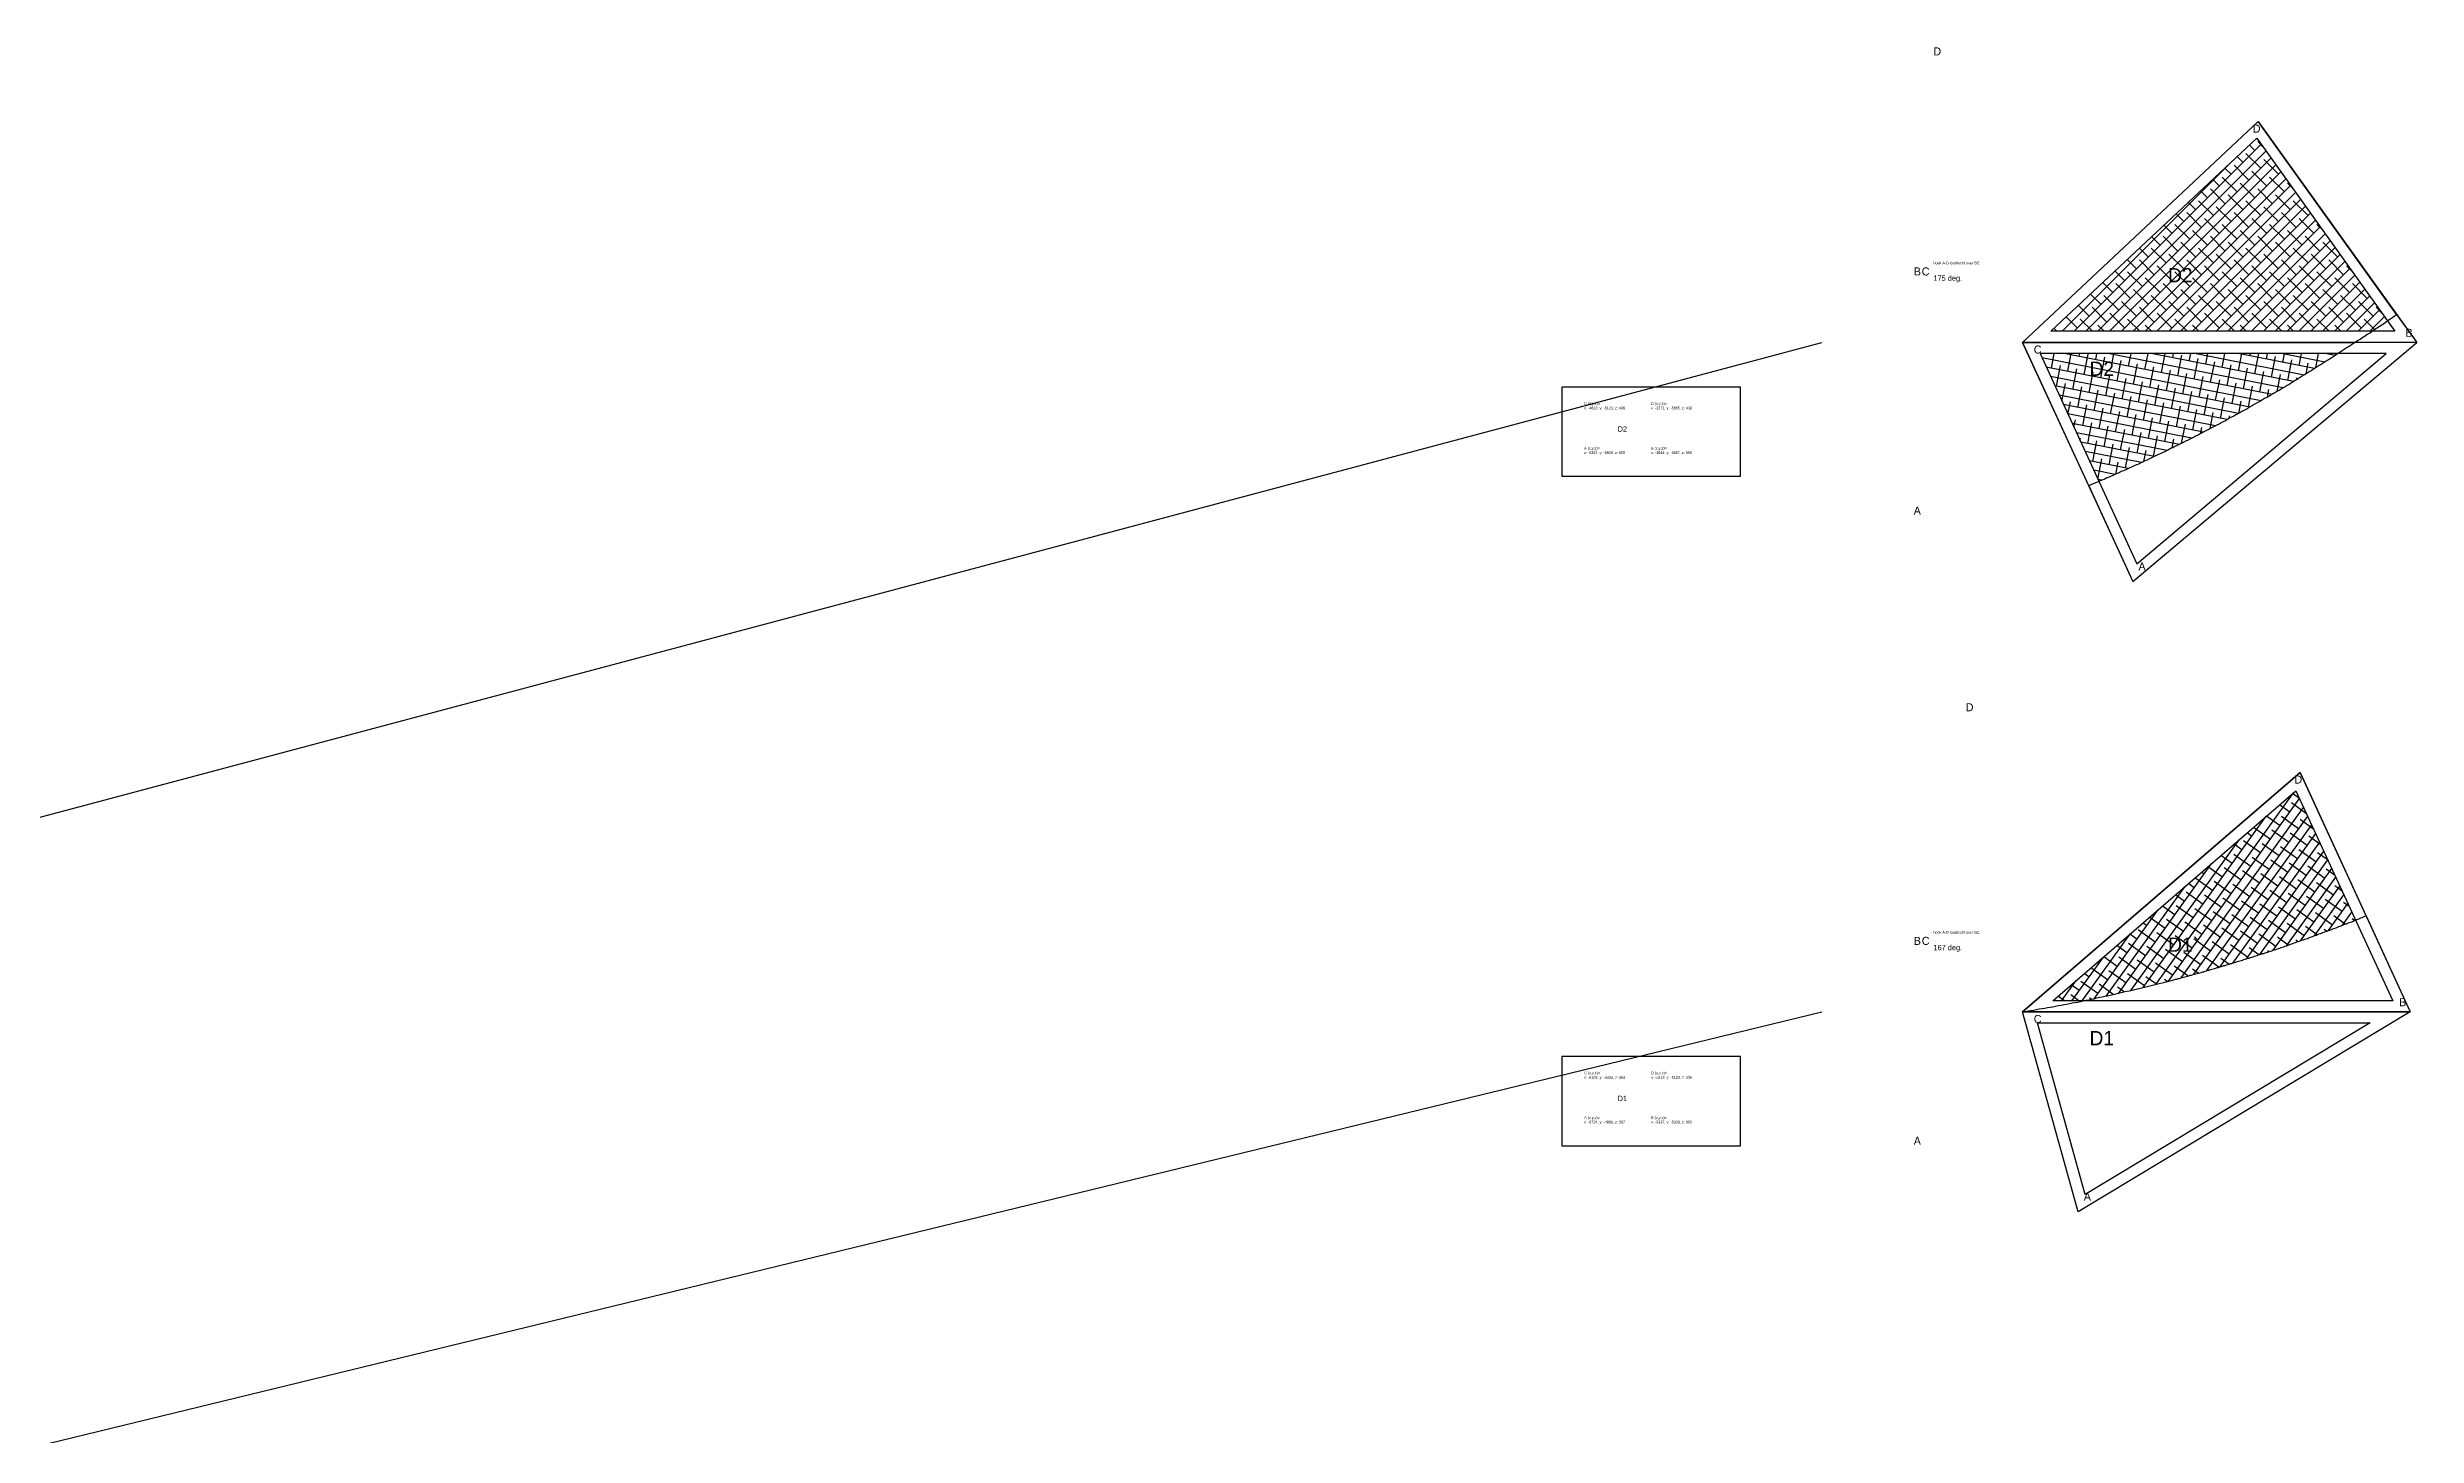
# Model space of a CAD drawing. Extents: x -8646 to 178477, y -34077 to 43180.
# Drawn here: x 166575 to 177193, y 36959 to 43180 of the extents above; entities that cross this region are included whole.
import ezdxf

# ---------------------------------------------------------------- set-up
doc = ezdxf.new("R2010")
doc.units = 0
doc.header["$MEASUREMENT"] = 0
for name, color, linetype in [('08-connection.roosters', 7, 'CONTINUOUS'), ('08-text.roosters', 7, 'CONTINUOUS'), ('81_roosters.GEVULD', 7, 'CONTINUOUS'), ('81_roosters.hatch', 252, 'CONTINUOUS'), ('81_roosters.offsets', 1, 'CONTINUOUS'), ('81_ROOSTERS_PLINE', 5, 'CONTINUOUS')]:
    doc.layers.add(name, color=color, linetype=linetype)

msp = doc.modelspace()

# ---------------------------------------------------------------- hatches: boundary and pattern name
at = {"layer": '81_roosters.hatch'}
h = msp.add_hatch(dxfattribs=at)
h.set_pattern_fill('ANSI38', color=256, scale=300, style=0)
h.paths.add_polyline_path([(176476, 42773), (175554, 41908), (176993, 41908), (176998, 41912), (177004, 41916), (177010, 41920), (177016, 41924), (177022, 41928), (177028, 41931), (177033, 41935), (177039, 41939), (177045, 41943), (177051, 41947), (177057, 41951), (177062, 41955)])
at = {"layer": '81_roosters.hatch', "extrusion": (2.77556e-16, -3.19189e-16, -1)}
h = msp.add_hatch(dxfattribs=at)
h.set_pattern_fill('ANSI38', color=256, scale=300, style=0)
h.set_pattern_definition([(11.1011, (-176916.162, 41858.085), (-7.2203, 36.7983), []), (101.1011, (-176916.162, 41858.085), (-51.23895, 66.37635), [93.75, -56.25])])
h.paths.add_polyline_path([(-175505, 41808), (-176841, 41808), (-176837, 41805), (-176828, 41800), (-176819, 41794), (-176810, 41788), (-176801, 41782), (-176792, 41777), (-176783, 41771), (-176774, 41765), (-176765, 41759), (-176756, 41754), (-176747, 41748), (-176738, 41742), (-176729, 41737), (-176720, 41731), (-176711, 41726), (-176702, 41720), (-176693, 41714), (-176684, 41709), (-176675, 41703), (-176666, 41698), (-176657, 41692), (-176648, 41687), (-176639, 41681), (-176630, 41676), (-176621, 41670), (-176612, 41665), (-176603, 41659), (-176594, 41654), (-176585, 41648), (-176576, 41643), (-176566, 41638), (-176557, 41632), (-176548, 41627), (-176539, 41622), (-176530, 41616), (-176521, 41611), (-176511, 41606), (-176502, 41600), (-176493, 41595), (-176484, 41590), (-176475, 41585), (-176465, 41579), (-176456, 41574), (-176447, 41569), (-176438, 41564), (-176428, 41558), (-176419, 41553), (-176410, 41548), (-176401, 41543), (-176391, 41538), (-176382, 41533), (-176373, 41528), (-176363, 41523), (-176354, 41518), (-176345, 41513), (-176336, 41507), (-176326, 41502), (-176317, 41497), (-176307, 41492), (-176298, 41487), (-176289, 41483), (-176279, 41478), (-176270, 41473), (-176261, 41468), (-176251, 41463), (-176242, 41458), (-176232, 41453), (-176223, 41448), (-176214, 41443), (-176204, 41439), (-176195, 41434), (-176185, 41429), (-176176, 41424), (-176166, 41419), (-176157, 41415), (-176147, 41410), (-176138, 41405), (-176128, 41400), (-176119, 41396), (-176109, 41391), (-176100, 41386), (-176090, 41382), (-176081, 41377), (-176071, 41372), (-176062, 41368), (-176052, 41363), (-176043, 41359), (-176033, 41354), (-176023, 41349), (-176014, 41345), (-176004, 41340), (-175995, 41336), (-175985, 41331), (-175975, 41327), (-175966, 41322), (-175956, 41318), (-175947, 41313), (-175937, 41309), (-175927, 41305), (-175918, 41300), (-175908, 41296), (-175898, 41292), (-175889, 41287), (-175879, 41283), (-175869, 41279), (-175860, 41274), (-175850, 41270), (-175840, 41266), (-175831, 41261), (-175821, 41257), (-175811, 41253), (-175801, 41249), (-175792, 41244), (-175782, 41240), (-175772, 41236), (-175769, 41235)])
h.paths.add_polyline_path([(-175743, 41692), (-175818, 41692), (-175818, 41788), (-175743, 41788)], flags=24)
at = {"layer": '81_roosters.hatch'}
h = msp.add_hatch(dxfattribs=at)
h.set_pattern_fill('ANSI38', color=256, scale=300, style=0)
h.set_pattern_definition([(54.2915, (175427.408, 38858.085), (-30.4499, 21.8873), []), (144.2915, (175427.408, 38858.085), (-82.7871, 13.3247), [93.75, -56.25])])
h.paths.add_polyline_path([(176652, 39849), (175562, 38908), (175702, 38908), (175710, 38910), (175723, 38912), (175735, 38915), (175747, 38917), (175759, 38920), (175771, 38923), (175784, 38925), (175796, 38928), (175808, 38930), (175820, 38933), (175833, 38936), (175845, 38939), (175857, 38941), (175869, 38944), (175881, 38947), (175894, 38950), (175906, 38952), (175918, 38955), (175930, 38958), (175942, 38961), (175954, 38964), (175967, 38967), (175979, 38970), (175991, 38973), (176003, 38976), (176015, 38979), (176027, 38982), (176039, 38985), (176052, 38988), (176064, 38991), (176076, 38994), (176088, 38997), (176100, 39000), (176112, 39004), (176118, 39005), (176124, 39007), (176130, 39008), (176136, 39010), (176142, 39012), (176148, 39013), (176154, 39015), (176160, 39017), (176166, 39018), (176172, 39020), (176178, 39022), (176184, 39023), (176191, 39025), (176197, 39027), (176203, 39028), (176209, 39030), (176215, 39032), (176221, 39033), (176227, 39035), (176233, 39037), (176239, 39038), (176245, 39040), (176251, 39042), (176257, 39044), (176263, 39045), (176269, 39047), (176275, 39049), (176281, 39050), (176287, 39052), (176293, 39054), (176299, 39056), (176305, 39057), (176311, 39059), (176317, 39061), (176323, 39063), (176329, 39065), (176335, 39066), (176341, 39068), (176347, 39070), (176353, 39072), (176359, 39074), (176365, 39075), (176371, 39077), (176377, 39079), (176383, 39081), (176389, 39083), (176395, 39085), (176401, 39086), (176407, 39088), (176412, 39090), (176418, 39092), (176424, 39094), (176430, 39096), (176436, 39098), (176442, 39099), (176448, 39101), (176454, 39103), (176460, 39105), (176466, 39107), (176472, 39109), (176478, 39111), (176484, 39113), (176490, 39115), (176496, 39117), (176502, 39119), (176508, 39120), (176514, 39122), (176520, 39124), (176526, 39126), (176532, 39128), (176537, 39130), (176543, 39132), (176549, 39134), (176555, 39136), (176561, 39138), (176567, 39140), (176573, 39142), (176579, 39144), (176585, 39146), (176591, 39148), (176597, 39150), (176603, 39152), (176609, 39154), (176614, 39156), (176620, 39158), (176626, 39160), (176632, 39162), (176638, 39164), (176644, 39167), (176650, 39169), (176656, 39171), (176662, 39173), (176668, 39175), (176673, 39177), (176679, 39179), (176685, 39181), (176691, 39183), (176697, 39185), (176703, 39187), (176709, 39190), (176715, 39192), (176721, 39194), (176726, 39196), (176732, 39198), (176738, 39200), (176744, 39202), (176750, 39205), (176756, 39207), (176762, 39209), (176767, 39211), (176773, 39213), (176779, 39215), (176785, 39218), (176791, 39220), (176797, 39222), (176803, 39224), (176808, 39226), (176814, 39229), (176820, 39231), (176826, 39233), (176832, 39235), (176838, 39237), (176844, 39240), (176849, 39242), (176855, 39244), (176861, 39246), (176867, 39249), (176873, 39251), (176879, 39253), (176884, 39256), (176890, 39258), (176896, 39260), (176902, 39262), (176908, 39265), (176913, 39267), (176919, 39269)])

# ---------------------------------------------------------------- linework, layer by layer
at = {"layer": '08-connection.roosters'}
for p, q in [((-4304, -5796, 672), (174527, 41858)), ((-5669, -5004, 712), (174527, 38858))]:
    msp.add_line(p, q, dxfattribs=at)
at = {"layer": '08-text.roosters'}
for points in [[(173362, 41258), (174162, 41258), (174162, 41658), (173362, 41658)], [(173362, 38258), (174162, 38258), (174162, 38658), (173362, 38658)]]:
    msp.add_lwpolyline(points, close=True, dxfattribs=at)
at = {"layer": '81_roosters.GEVULD'}
for points in [[(176916, 41858), (176922, 41862), (176928, 41866), (176934, 41870), (176940, 41873), (176946, 41877), (176952, 41881), (176957, 41885), (176963, 41889), (176969, 41893), (176975, 41896), (176981, 41900), (176987, 41904), (176993, 41908), (176998, 41912), (177004, 41916), (177010, 41920), (177016, 41924), (177022, 41928), (177028, 41931), (177033, 41935), (177039, 41939), (177045, 41943), (177051, 41947), (177057, 41951), (177063, 41955), (177068, 41959), (177074, 41963), (177080, 41967), (177086, 41971), (177092, 41975), (177097, 41979), (177103, 41983), (176483, 42848), (175427, 41858), (176916, 41858)], [(175427, 38858), (175440, 38860), (175452, 38862), (175464, 38864), (175477, 38866), (175489, 38868), (175501, 38871), (175514, 38873), (175526, 38875), (175538, 38877), (175551, 38879), (175563, 38881), (175575, 38884), (175588, 38886), (175600, 38888), (175612, 38891), (175624, 38893), (175637, 38895), (175649, 38898), (175661, 38900), (175674, 38902), (175686, 38905), (175698, 38907), (175710, 38910), (175723, 38912), (175735, 38915), (175747, 38917), (175759, 38920), (175771, 38923), (175784, 38925), (175796, 38928), (175808, 38930), (175820, 38933), (175833, 38936), (175845, 38939), (175857, 38941), (175869, 38944), (175881, 38947), (175894, 38950), (175906, 38952), (175918, 38955), (175930, 38958), (175942, 38961), (175954, 38964), (175967, 38967), (175979, 38970), (175991, 38973), (176003, 38976), (176015, 38979), (176027, 38982), (176039, 38985), (176052, 38988), (176064, 38991), (176076, 38994), (176088, 38997), (176100, 39000), (176112, 39004), (176118, 39005), (176124, 39007), (176130, 39008), (176136, 39010), (176142, 39012), (176148, 39013), (176154, 39015), (176160, 39017), (176166, 39018), (176172, 39020), (176178, 39022), (176184, 39023), (176191, 39025), (176197, 39027), (176203, 39028), (176209, 39030), (176215, 39032), (176221, 39033), (176227, 39035), (176233, 39037), (176239, 39038), (176245, 39040), (176251, 39042), (176257, 39044), (176263, 39045), (176269, 39047), (176275, 39049), (176281, 39050), (176287, 39052), (176293, 39054), (176299, 39056), (176305, 39057), (176311, 39059), (176317, 39061), (176323, 39063), (176329, 39065), (176335, 39066), (176341, 39068), (176347, 39070), (176353, 39072), (176359, 39074), (176365, 39075), (176371, 39077), (176377, 39079), (176383, 39081), (176389, 39083), (176395, 39085), (176401, 39086), (176407, 39088), (176412, 39090), (176418, 39092), (176424, 39094), (176430, 39096), (176436, 39098), (176442, 39099), (176448, 39101), (176454, 39103), (176460, 39105), (176466, 39107), (176472, 39109), (176478, 39111), (176484, 39113), (176490, 39115), (176496, 39117), (176502, 39119), (176508, 39120), (176514, 39122), (176520, 39124), (176526, 39126), (176532, 39128), (176537, 39130), (176543, 39132), (176549, 39134), (176555, 39136), (176561, 39138), (176567, 39140), (176573, 39142), (176579, 39144), (176585, 39146), (176591, 39148), (176597, 39150), (176603, 39152), (176609, 39154), (176614, 39156), (176620, 39158), (176626, 39160), (176632, 39162), (176638, 39164), (176644, 39167), (176650, 39169), (176656, 39171), (176662, 39173), (176668, 39175), (176673, 39177), (176679, 39179), (176685, 39181), (176691, 39183), (176697, 39185), (176703, 39187), (176709, 39190), (176715, 39192), (176721, 39194), (176726, 39196), (176732, 39198), (176738, 39200), (176744, 39202), (176750, 39205), (176756, 39207), (176762, 39209), (176767, 39211), (176773, 39213), (176779, 39215), (176785, 39218), (176791, 39220), (176797, 39222), (176803, 39224), (176808, 39226), (176814, 39229), (176820, 39231), (176826, 39233), (176832, 39235), (176838, 39237), (176844, 39240), (176849, 39242), (176855, 39244), (176861, 39246), (176867, 39249), (176873, 39251), (176879, 39253), (176884, 39256), (176890, 39258), (176896, 39260), (176902, 39262), (176908, 39265), (176913, 39267), (176919, 39269), (176925, 39272), (176931, 39274), (176937, 39276), (176942, 39279), (176948, 39281), (176954, 39283), (176960, 39286), (176966, 39288), (176670, 39931), (175427, 38858)]]:
    msp.add_lwpolyline(points, dxfattribs=at)
at = {"layer": '81_roosters.GEVULD', "extrusion": (2.77556e-16, -3.19189e-16, -1)}
msp.add_lwpolyline([(-176916, 41858), (-176907, 41852), (-176899, 41846), (-176890, 41840), (-176881, 41835), (-176872, 41829), (-176863, 41823), (-176854, 41817), (-176846, 41811), (-176837, 41805), (-176828, 41800), (-176819, 41794), (-176810, 41788), (-176801, 41782), (-176792, 41777), (-176783, 41771), (-176774, 41765), (-176765, 41759), (-176756, 41754), (-176747, 41748), (-176738, 41742), (-176729, 41737), (-176720, 41731), (-176711, 41726), (-176702, 41720), (-176693, 41714), (-176684, 41709), (-176675, 41703), (-176666, 41698), (-176657, 41692), (-176648, 41687), (-176639, 41681), (-176630, 41676), (-176621, 41670), (-176612, 41665), (-176603, 41659), (-176594, 41654), (-176585, 41648), (-176576, 41643), (-176566, 41638), (-176557, 41632), (-176548, 41627), (-176539, 41622), (-176530, 41616), (-176521, 41611), (-176511, 41606), (-176502, 41600), (-176493, 41595), (-176484, 41590), (-176475, 41585), (-176465, 41579), (-176456, 41574), (-176447, 41569), (-176438, 41564), (-176428, 41558), (-176419, 41553), (-176410, 41548), (-176401, 41543), (-176391, 41538), (-176382, 41533), (-176373, 41528), (-176363, 41523), (-176354, 41518), (-176345, 41513), (-176336, 41507), (-176326, 41502), (-176317, 41497), (-176307, 41492), (-176298, 41487), (-176289, 41483), (-176279, 41478), (-176270, 41473), (-176261, 41468), (-176251, 41463), (-176242, 41458), (-176232, 41453), (-176223, 41448), (-176214, 41443), (-176204, 41439), (-176195, 41434), (-176185, 41429), (-176176, 41424), (-176166, 41419), (-176157, 41415), (-176147, 41410), (-176138, 41405), (-176128, 41400), (-176119, 41396), (-176109, 41391), (-176100, 41386), (-176090, 41382), (-176081, 41377), (-176071, 41372), (-176062, 41368), (-176052, 41363), (-176043, 41359), (-176033, 41354), (-176023, 41349), (-176014, 41345), (-176004, 41340), (-175995, 41336), (-175985, 41331), (-175975, 41327), (-175966, 41322), (-175956, 41318), (-175947, 41313), (-175937, 41309), (-175927, 41305), (-175918, 41300), (-175908, 41296), (-175898, 41292), (-175889, 41287), (-175879, 41283), (-175869, 41279), (-175860, 41274), (-175850, 41270), (-175840, 41266), (-175831, 41261), (-175821, 41257), (-175811, 41253), (-175801, 41249), (-175792, 41244), (-175782, 41240), (-175772, 41236), (-175762, 41232), (-175753, 41228), (-175743, 41224), (-175733, 41220), (-175723, 41215), (-175427, 41858), (-176916, 41858)], dxfattribs=at)
at = {"layer": '81_roosters.offsets', "flags": 128}
for points in [[(175427, 41858), (176483, 42848), (177193, 41858)], [(175554, 41908), (176476, 42773), (177095, 41908)], [(175427, 41858), (175921, 40786), (177193, 41858)], [(175505, 41808), (175939, 40866), (177056, 41808)], [(175427, 38858), (176670, 39931), (177164, 38858)], [(175562, 38908), (176652, 39849), (177086, 38908)], [(177164, 38858), (175676, 37962), (175427, 38858)], [(176984, 38808), (175707, 38039), (175493, 38808)]]:
    msp.add_lwpolyline(points, close=True, dxfattribs=at)
at = {"layer": '81_ROOSTERS_PLINE', "extrusion": (0.996058, -0.088699, 8.88178e-16)}
msp.add_lwpolyline([(57508, -1489), (57512, -1495), (57515, -1501), (57519, -1506), (57523, -1512), (57527, -1518), (57531, -1524), (57535, -1530), (57539, -1536), (57542, -1542), (57546, -1548), (57550, -1553), (57554, -1559), (57558, -1565), (57562, -1571), (57566, -1577), (57570, -1583), (57573, -1589), (57577, -1594), (57581, -1600), (57585, -1606), (57589, -1612), (57593, -1618), (57597, -1624), (57601, -1629), (57605, -1635), (57609, -1641), (57613, -1647), (57617, -1653), (57621, -1658), (57625, -1664), (57629, -1670), (57633, -1676), (58498, -1056), (57508, 0), (57508, -1489)], dxfattribs=at)
at = {"layer": '81_ROOSTERS_PLINE', "extrusion": (0.996058, -0.088699, 7.21645e-16)}
msp.add_lwpolyline([(57633, -1676), (57508, -1765), (57508, -1489), (57512, -1495), (57515, -1501), (57519, -1506), (57523, -1512), (57527, -1518), (57531, -1524), (57535, -1530), (57539, -1536), (57542, -1542), (57546, -1548), (57550, -1553), (57554, -1559), (57558, -1565), (57562, -1571), (57566, -1577), (57570, -1583), (57573, -1589), (57577, -1594), (57581, -1600), (57585, -1606), (57589, -1612), (57593, -1618), (57597, -1624), (57601, -1629), (57605, -1635), (57609, -1641), (57613, -1647), (57617, -1653), (57621, -1658), (57625, -1664), (57629, -1670), (57633, -1676)], dxfattribs=at)
at = {"layer": '81_ROOSTERS_PLINE', "extrusion": (-1, -4.54687e-16, -7.77156e-16)}
msp.add_lwpolyline([(-42158, -1489), (-42152, -1480), (-42146, -1471), (-42140, -1462), (-42135, -1453), (-42129, -1445), (-42123, -1436), (-42117, -1427), (-42111, -1418), (-42105, -1409), (-42100, -1400), (-42094, -1391), (-42088, -1383), (-42082, -1374), (-42077, -1365), (-42071, -1356), (-42065, -1347), (-42059, -1338), (-42054, -1329), (-42048, -1320), (-42042, -1311), (-42037, -1302), (-42031, -1293), (-42026, -1284), (-42020, -1275), (-42014, -1266), (-42009, -1257), (-42003, -1248), (-41998, -1239), (-41992, -1230), (-41987, -1221), (-41981, -1212), (-41976, -1203), (-41970, -1194), (-41965, -1185), (-41959, -1175), (-41954, -1166), (-41948, -1157), (-41943, -1148), (-41938, -1139), (-41932, -1130), (-41927, -1121), (-41922, -1112), (-41916, -1102), (-41911, -1093), (-41906, -1084), (-41900, -1075), (-41895, -1066), (-41890, -1056), (-41885, -1047), (-41879, -1038), (-41874, -1029), (-41869, -1020), (-41864, -1010), (-41858, -1001), (-41853, -992), (-41848, -983), (-41843, -973), (-41838, -964), (-41833, -955), (-41828, -945), (-41823, -936), (-41818, -927), (-41813, -917), (-41807, -908), (-41802, -899), (-41797, -889), (-41792, -880), (-41787, -871), (-41783, -861), (-41778, -852), (-41773, -843), (-41768, -833), (-41763, -824), (-41758, -814), (-41753, -805), (-41748, -796), (-41743, -786), (-41739, -777), (-41734, -767), (-41729, -758), (-41724, -748), (-41719, -739), (-41715, -729), (-41710, -720), (-41705, -710), (-41700, -701), (-41696, -691), (-41691, -682), (-41686, -672), (-41682, -663), (-41677, -653), (-41672, -644), (-41668, -634), (-41663, -625), (-41659, -615), (-41654, -606), (-41649, -596), (-41645, -586), (-41640, -577), (-41636, -567), (-41631, -558), (-41627, -548), (-41622, -538), (-41618, -529), (-41613, -519), (-41609, -510), (-41605, -500), (-41600, -490), (-41596, -481), (-41592, -471), (-41587, -461), (-41583, -452), (-41579, -442), (-41574, -432), (-41570, -423), (-41566, -413), (-41561, -403), (-41557, -393), (-41553, -384), (-41549, -374), (-41544, -364), (-41540, -354), (-41536, -345), (-41532, -335), (-41528, -325), (-41524, -315), (-41520, -306), (-41515, -296), (-42158, 0), (-42158, -1489)], dxfattribs=at)
at = {"layer": '81_ROOSTERS_PLINE', "extrusion": (1, 2.60398e-16, 7.21645e-16)}
msp.add_lwpolyline([(41515, -296), (41086, -494), (42158, -1765), (42158, -1489), (42152, -1480), (42146, -1471), (42140, -1462), (42135, -1453), (42129, -1445), (42123, -1436), (42117, -1427), (42111, -1418), (42105, -1409), (42100, -1400), (42094, -1391), (42088, -1383), (42082, -1374), (42077, -1365), (42071, -1356), (42065, -1347), (42059, -1338), (42054, -1329), (42048, -1320), (42042, -1311), (42037, -1302), (42031, -1293), (42026, -1284), (42020, -1275), (42014, -1266), (42009, -1257), (42003, -1248), (41998, -1239), (41992, -1230), (41987, -1221), (41981, -1212), (41976, -1203), (41970, -1194), (41965, -1185), (41959, -1175), (41954, -1166), (41948, -1157), (41943, -1148), (41938, -1139), (41932, -1130), (41927, -1121), (41922, -1112), (41916, -1102), (41911, -1093), (41906, -1084), (41900, -1075), (41895, -1066), (41890, -1056), (41885, -1047), (41879, -1038), (41874, -1029), (41869, -1020), (41864, -1010), (41858, -1001), (41853, -992), (41848, -983), (41843, -973), (41838, -964), (41833, -955), (41828, -945), (41823, -936), (41818, -927), (41813, -917), (41807, -908), (41802, -899), (41797, -889), (41792, -880), (41787, -871), (41783, -861), (41778, -852), (41773, -843), (41768, -833), (41763, -824), (41758, -814), (41753, -805), (41748, -796), (41743, -786), (41739, -777), (41734, -767), (41729, -758), (41724, -748), (41719, -739), (41715, -729), (41710, -720), (41705, -710), (41700, -701), (41696, -691), (41691, -682), (41686, -672), (41682, -663), (41677, -653), (41672, -644), (41668, -634), (41663, -625), (41659, -615), (41654, -606), (41649, -596), (41645, -586), (41640, -577), (41636, -567), (41631, -558), (41627, -548), (41622, -538), (41618, -529), (41613, -519), (41609, -510), (41605, -500), (41600, -490), (41596, -481), (41592, -471), (41587, -461), (41583, -452), (41579, -442), (41574, -432), (41570, -423), (41566, -413), (41561, -403), (41557, -393), (41553, -384), (41549, -374), (41544, -364), (41540, -354), (41536, -345), (41532, -335), (41528, -325), (41524, -315), (41520, -306), (41515, -296)], dxfattribs=at)
at = {"layer": '81_ROOSTERS_PLINE'}
for points in [[(177103, 41983), (177193, 41858), (176916, 41858), (176922, 41862), (176928, 41866), (176934, 41870), (176940, 41873), (176946, 41877), (176952, 41881), (176957, 41885), (176963, 41889), (176969, 41893), (176975, 41896), (176981, 41900), (176987, 41904), (176993, 41908), (176998, 41912), (177004, 41916), (177010, 41920), (177016, 41924), (177022, 41928), (177028, 41931), (177033, 41935), (177039, 41939), (177045, 41943), (177051, 41947), (177057, 41951), (177063, 41955), (177068, 41959), (177074, 41963), (177080, 41967), (177086, 41971), (177092, 41975), (177097, 41979), (177103, 41983)], [(175723, 41215), (175921, 40786), (177193, 41858), (176916, 41858), (176907, 41852), (176899, 41846), (176890, 41840), (176881, 41835), (176872, 41829), (176863, 41823), (176854, 41817), (176846, 41811), (176837, 41805), (176828, 41800), (176819, 41794), (176810, 41788), (176801, 41782), (176792, 41777), (176783, 41771), (176774, 41765), (176765, 41759), (176756, 41754), (176747, 41748), (176738, 41742), (176729, 41737), (176720, 41731), (176711, 41726), (176702, 41720), (176693, 41714), (176684, 41709), (176675, 41703), (176666, 41698), (176657, 41692), (176648, 41687), (176639, 41681), (176630, 41676), (176621, 41670), (176612, 41665), (176603, 41659), (176594, 41654), (176585, 41648), (176576, 41643), (176566, 41638), (176557, 41632), (176548, 41627), (176539, 41622), (176530, 41616), (176521, 41611), (176511, 41606), (176502, 41600), (176493, 41595), (176484, 41590), (176475, 41585), (176465, 41579), (176456, 41574), (176447, 41569), (176438, 41564), (176428, 41558), (176419, 41553), (176410, 41548), (176401, 41543), (176391, 41538), (176382, 41533), (176373, 41528), (176363, 41523), (176354, 41518), (176345, 41513), (176336, 41507), (176326, 41502), (176317, 41497), (176307, 41492), (176298, 41487), (176289, 41483), (176279, 41478), (176270, 41473), (176261, 41468), (176251, 41463), (176242, 41458), (176232, 41453), (176223, 41448), (176214, 41443), (176204, 41439), (176195, 41434), (176185, 41429), (176176, 41424), (176166, 41419), (176157, 41415), (176147, 41410), (176138, 41405), (176128, 41400), (176119, 41396), (176109, 41391), (176100, 41386), (176090, 41382), (176081, 41377), (176071, 41372), (176062, 41368), (176052, 41363), (176043, 41359), (176033, 41354), (176023, 41349), (176014, 41345), (176004, 41340), (175995, 41336), (175985, 41331), (175975, 41327), (175966, 41322), (175956, 41318), (175947, 41313), (175937, 41309), (175927, 41305), (175918, 41300), (175908, 41296), (175898, 41292), (175889, 41287), (175879, 41283), (175869, 41279), (175860, 41274), (175850, 41270), (175840, 41266), (175831, 41261), (175821, 41257), (175811, 41253), (175801, 41249), (175792, 41244), (175782, 41240), (175772, 41236), (175762, 41232), (175753, 41228), (175743, 41224), (175733, 41220), (175723, 41215)], [(175676, 37962), (175427, 38858), (177164, 38858), (175676, 37962)]]:
    msp.add_lwpolyline(points, dxfattribs=at)
at = {"layer": '81_ROOSTERS_PLINE', "extrusion": (0.976193, -0.216904, 4.44089e-16)}
msp.add_lwpolyline([(76168, 0), (76170, -12), (76172, -25), (76174, -37), (76177, -49), (76179, -62), (76181, -74), (76183, -86), (76185, -99), (76187, -111), (76190, -123), (76192, -136), (76194, -148), (76196, -160), (76199, -172), (76201, -185), (76203, -197), (76206, -209), (76208, -222), (76210, -234), (76213, -246), (76215, -258), (76218, -271), (76220, -283), (76223, -295), (76225, -307), (76228, -320), (76230, -332), (76233, -344), (76236, -356), (76238, -369), (76241, -381), (76243, -393), (76246, -405), (76249, -417), (76252, -430), (76254, -442), (76257, -454), (76260, -466), (76263, -478), (76266, -491), (76268, -503), (76271, -515), (76274, -527), (76277, -539), (76280, -551), (76283, -563), (76286, -576), (76289, -588), (76292, -600), (76295, -612), (76298, -624), (76301, -636), (76304, -648), (76308, -660), (76311, -673), (76314, -685), (76316, -691), (76317, -697), (76319, -703), (76320, -709), (76322, -715), (76324, -721), (76325, -727), (76327, -733), (76329, -739), (76330, -745), (76332, -751), (76334, -757), (76335, -763), (76337, -769), (76339, -775), (76340, -781), (76342, -787), (76344, -793), (76345, -799), (76347, -805), (76349, -811), (76350, -817), (76352, -823), (76354, -829), (76356, -835), (76357, -841), (76359, -847), (76361, -853), (76362, -859), (76364, -865), (76366, -871), (76368, -877), (76370, -883), (76371, -889), (76373, -895), (76375, -901), (76377, -907), (76378, -913), (76380, -919), (76382, -925), (76384, -931), (76386, -937), (76387, -943), (76389, -949), (76391, -955), (76393, -961), (76395, -967), (76397, -973), (76398, -979), (76400, -985), (76402, -991), (76404, -997), (76406, -1003), (76408, -1009), (76410, -1015), (76412, -1021), (76413, -1027), (76415, -1033), (76417, -1039), (76419, -1045), (76421, -1051), (76423, -1057), (76425, -1063), (76427, -1068), (76429, -1074), (76431, -1080), (76433, -1086), (76435, -1092), (76437, -1098), (76439, -1104), (76441, -1110), (76443, -1116), (76444, -1122), (76446, -1128), (76448, -1134), (76450, -1140), (76452, -1146), (76454, -1152), (76456, -1157), (76458, -1163), (76460, -1169), (76463, -1175), (76465, -1181), (76467, -1187), (76469, -1193), (76471, -1199), (76473, -1205), (76475, -1211), (76477, -1217), (76479, -1222), (76481, -1228), (76483, -1234), (76485, -1240), (76487, -1246), (76489, -1252), (76491, -1258), (76494, -1264), (76496, -1270), (76498, -1275), (76500, -1281), (76502, -1287), (76504, -1293), (76506, -1299), (76508, -1305), (76511, -1311), (76513, -1317), (76515, -1322), (76517, -1328), (76519, -1334), (76521, -1340), (76523, -1346), (76526, -1352), (76528, -1358), (76530, -1364), (76532, -1369), (76534, -1375), (76537, -1381), (76539, -1387), (76541, -1393), (76543, -1399), (76546, -1404), (76548, -1410), (76550, -1416), (76552, -1422), (76554, -1428), (76557, -1434), (76559, -1439), (76561, -1445), (76564, -1451), (76566, -1457), (76568, -1463), (76570, -1469), (76573, -1474), (76575, -1480), (76577, -1486), (76580, -1492), (76582, -1498), (76584, -1503), (76587, -1509), (76589, -1515), (76591, -1521), (76594, -1527), (76596, -1532), (76598, -1538), (77241, -1242), (76168, 0)], dxfattribs=at)
at = {"layer": '81_ROOSTERS_PLINE', "extrusion": (-0.976193, 0.216904, -4.996e-16)}
msp.add_lwpolyline([(-76598, -1538), (-76168, -1736), (-76168, 0), (-76170, -12), (-76172, -25), (-76174, -37), (-76177, -49), (-76179, -62), (-76181, -74), (-76183, -86), (-76185, -99), (-76187, -111), (-76190, -123), (-76192, -136), (-76194, -148), (-76196, -160), (-76199, -172), (-76201, -185), (-76203, -197), (-76206, -209), (-76208, -222), (-76210, -234), (-76213, -246), (-76215, -258), (-76218, -271), (-76220, -283), (-76223, -295), (-76225, -307), (-76228, -320), (-76230, -332), (-76233, -344), (-76236, -356), (-76238, -369), (-76241, -381), (-76243, -393), (-76246, -405), (-76249, -417), (-76252, -430), (-76254, -442), (-76257, -454), (-76260, -466), (-76263, -478), (-76266, -491), (-76268, -503), (-76271, -515), (-76274, -527), (-76277, -539), (-76280, -551), (-76283, -563), (-76286, -576), (-76289, -588), (-76292, -600), (-76295, -612), (-76298, -624), (-76301, -636), (-76304, -648), (-76308, -660), (-76311, -673), (-76314, -685), (-76316, -691), (-76317, -697), (-76319, -703), (-76320, -709), (-76322, -715), (-76324, -721), (-76325, -727), (-76327, -733), (-76329, -739), (-76330, -745), (-76332, -751), (-76334, -757), (-76335, -763), (-76337, -769), (-76339, -775), (-76340, -781), (-76342, -787), (-76344, -793), (-76345, -799), (-76347, -805), (-76349, -811), (-76350, -817), (-76352, -823), (-76354, -829), (-76356, -835), (-76357, -841), (-76359, -847), (-76361, -853), (-76362, -859), (-76364, -865), (-76366, -871), (-76368, -877), (-76370, -883), (-76371, -889), (-76373, -895), (-76375, -901), (-76377, -907), (-76378, -913), (-76380, -919), (-76382, -925), (-76384, -931), (-76386, -937), (-76387, -943), (-76389, -949), (-76391, -955), (-76393, -961), (-76395, -967), (-76397, -973), (-76398, -979), (-76400, -985), (-76402, -991), (-76404, -997), (-76406, -1003), (-76408, -1009), (-76410, -1015), (-76412, -1021), (-76413, -1027), (-76415, -1033), (-76417, -1039), (-76419, -1045), (-76421, -1051), (-76423, -1057), (-76425, -1063), (-76427, -1068), (-76429, -1074), (-76431, -1080), (-76433, -1086), (-76435, -1092), (-76437, -1098), (-76439, -1104), (-76441, -1110), (-76443, -1116), (-76444, -1122), (-76446, -1128), (-76448, -1134), (-76450, -1140), (-76452, -1146), (-76454, -1152), (-76456, -1157), (-76458, -1163), (-76460, -1169), (-76463, -1175), (-76465, -1181), (-76467, -1187), (-76469, -1193), (-76471, -1199), (-76473, -1205), (-76475, -1211), (-76477, -1217), (-76479, -1222), (-76481, -1228), (-76483, -1234), (-76485, -1240), (-76487, -1246), (-76489, -1252), (-76491, -1258), (-76494, -1264), (-76496, -1270), (-76498, -1275), (-76500, -1281), (-76502, -1287), (-76504, -1293), (-76506, -1299), (-76508, -1305), (-76511, -1311), (-76513, -1317), (-76515, -1322), (-76517, -1328), (-76519, -1334), (-76521, -1340), (-76523, -1346), (-76526, -1352), (-76528, -1358), (-76530, -1364), (-76532, -1369), (-76534, -1375), (-76537, -1381), (-76539, -1387), (-76541, -1393), (-76543, -1399), (-76546, -1404), (-76548, -1410), (-76550, -1416), (-76552, -1422), (-76554, -1428), (-76557, -1434), (-76559, -1439), (-76561, -1445), (-76564, -1451), (-76566, -1457), (-76568, -1463), (-76570, -1469), (-76573, -1474), (-76575, -1480), (-76577, -1486), (-76580, -1492), (-76582, -1498), (-76584, -1503), (-76587, -1509), (-76589, -1515), (-76591, -1521), (-76594, -1527), (-76596, -1532), (-76598, -1538)], dxfattribs=at)
at = {"layer": '81_ROOSTERS_PLINE', "extrusion": (1.80411e-16, -1.05471e-15, -1)}
msp.add_lwpolyline([(-176966, 39288), (-177164, 38858), (-175427, 38858), (-175440, 38860), (-175452, 38862), (-175464, 38864), (-175477, 38866), (-175489, 38868), (-175501, 38871), (-175514, 38873), (-175526, 38875), (-175538, 38877), (-175551, 38879), (-175563, 38881), (-175575, 38884), (-175588, 38886), (-175600, 38888), (-175612, 38891), (-175624, 38893), (-175637, 38895), (-175649, 38898), (-175661, 38900), (-175674, 38902), (-175686, 38905), (-175698, 38907), (-175710, 38910), (-175723, 38912), (-175735, 38915), (-175747, 38917), (-175759, 38920), (-175771, 38923), (-175784, 38925), (-175796, 38928), (-175808, 38930), (-175820, 38933), (-175833, 38936), (-175845, 38939), (-175857, 38941), (-175869, 38944), (-175881, 38947), (-175894, 38950), (-175906, 38952), (-175918, 38955), (-175930, 38958), (-175942, 38961), (-175954, 38964), (-175967, 38967), (-175979, 38970), (-175991, 38973), (-176003, 38976), (-176015, 38979), (-176027, 38982), (-176039, 38985), (-176052, 38988), (-176064, 38991), (-176076, 38994), (-176088, 38997), (-176100, 39000), (-176112, 39004), (-176118, 39005), (-176124, 39007), (-176130, 39008), (-176136, 39010), (-176142, 39012), (-176148, 39013), (-176154, 39015), (-176160, 39017), (-176166, 39018), (-176172, 39020), (-176178, 39022), (-176184, 39023), (-176191, 39025), (-176197, 39027), (-176203, 39028), (-176209, 39030), (-176215, 39032), (-176221, 39033), (-176227, 39035), (-176233, 39037), (-176239, 39038), (-176245, 39040), (-176251, 39042), (-176257, 39044), (-176263, 39045), (-176269, 39047), (-176275, 39049), (-176281, 39050), (-176287, 39052), (-176293, 39054), (-176299, 39056), (-176305, 39057), (-176311, 39059), (-176317, 39061), (-176323, 39063), (-176329, 39065), (-176335, 39066), (-176341, 39068), (-176347, 39070), (-176353, 39072), (-176359, 39074), (-176365, 39075), (-176371, 39077), (-176377, 39079), (-176383, 39081), (-176389, 39083), (-176395, 39085), (-176401, 39086), (-176407, 39088), (-176412, 39090), (-176418, 39092), (-176424, 39094), (-176430, 39096), (-176436, 39098), (-176442, 39099), (-176448, 39101), (-176454, 39103), (-176460, 39105), (-176466, 39107), (-176472, 39109), (-176478, 39111), (-176484, 39113), (-176490, 39115), (-176496, 39117), (-176502, 39119), (-176508, 39120), (-176514, 39122), (-176520, 39124), (-176526, 39126), (-176532, 39128), (-176537, 39130), (-176543, 39132), (-176549, 39134), (-176555, 39136), (-176561, 39138), (-176567, 39140), (-176573, 39142), (-176579, 39144), (-176585, 39146), (-176591, 39148), (-176597, 39150), (-176603, 39152), (-176609, 39154), (-176614, 39156), (-176620, 39158), (-176626, 39160), (-176632, 39162), (-176638, 39164), (-176644, 39167), (-176650, 39169), (-176656, 39171), (-176662, 39173), (-176668, 39175), (-176673, 39177), (-176679, 39179), (-176685, 39181), (-176691, 39183), (-176697, 39185), (-176703, 39187), (-176709, 39190), (-176715, 39192), (-176721, 39194), (-176726, 39196), (-176732, 39198), (-176738, 39200), (-176744, 39202), (-176750, 39205), (-176756, 39207), (-176762, 39209), (-176767, 39211), (-176773, 39213), (-176779, 39215), (-176785, 39218), (-176791, 39220), (-176797, 39222), (-176803, 39224), (-176808, 39226), (-176814, 39229), (-176820, 39231), (-176826, 39233), (-176832, 39235), (-176838, 39237), (-176844, 39240), (-176849, 39242), (-176855, 39244), (-176861, 39246), (-176867, 39249), (-176873, 39251), (-176879, 39253), (-176884, 39256), (-176890, 39258), (-176896, 39260), (-176902, 39262), (-176908, 39265), (-176913, 39267), (-176919, 39269), (-176925, 39272), (-176931, 39274), (-176937, 39276), (-176942, 39279), (-176948, 39281), (-176954, 39283), (-176960, 39286), (-176966, 39288)], dxfattribs=at)
at = {"layer": '81_ROOSTERS_PLINE', "extrusion": (1, -2.90374e-15, 5.55112e-17)}
msp.add_lwpolyline([(38262, -249), (39158, 0), (39158, -1736), (38262, -249)], dxfattribs=at)

# ---------------------------------------------------------------- texts
at = {"layer": '08-text.roosters'}
for s, height, p in [('D', 36, (175027, 43144, -1056)), ('D', 36, (176458, 42798)), ('B', 36, (174939, 42158)), ('C', 36, (174975, 42158)), ('hoek A-D loodrecht over BC: ', 12, (175027, 42208)), ('175 deg.', 24, (175027, 42134)), ('D2`', 64, (176079, 42127)), ('C', 36, (175477, 41808)), ('B', 36, (177143, 41883)), ('D2', 64, (175727, 41708)), ('C (x,y,z)=', 12, (173462, 41578)), ('x: -4613, y: -5123, z: 436', 12, (173462, 41558)), ('x: -3271, y: -5665, z: 436', 12, (173762, 41558)), ('D (x,y,z)=', 12, (173762, 41578)), ('D2', 24, (173612, 41458)), ('A (x,y,z)=', 12, (173462, 41378)), ('x: -5337, y: -5928, z: 909', 12, (173462, 41358)), ('x: -3844, y: -6657, z: 850', 12, (173762, 41358)), ('B (x,y,z)=', 12, (173762, 41378)), ('A', 36, (174939, 41086, -494)), ('A', 36, (175946, 40836)), ('D', 36, (175172, 40205, -1242)), ('D', 36, (176645, 39881)), ('B', 36, (174939, 39158)), ('C', 36, (174975, 39158)), ('hoek A-D loodrecht over BC: ', 12, (175027, 39208)), ('D1`', 64, (176079, 39127)), ('167 deg.', 24, (175027, 39134)), ('B', 36, (177114, 38883)), ('C', 36, (175477, 38808)), ('D1', 64, (175727, 38708)), ('C (x,y,z)=', 12, (173462, 38578)), ('x: -6102, y: -4434, z: 464', 12, (173462, 38558)), ('x: -4613, y: -5123, z: 436', 12, (173762, 38558)), ('D (x,y,z)=', 12, (173762, 38578)), ('D1', 24, (173612, 38458)), ('A (x,y,z)=', 12, (173462, 38378)), ('x: -6724, y: -4886, z: 987', 12, (173462, 38358)), ('x: -5337, y: -5928, z: 909', 12, (173762, 38358)), ('B (x,y,z)=', 12, (173762, 38378)), ('A', 36, (174939, 38262, -249)), ('A', 36, (175701, 38012))]:
    msp.add_text(s, height=height, dxfattribs=at).set_placement(p)

doc.saveas('drawing.dxf')
